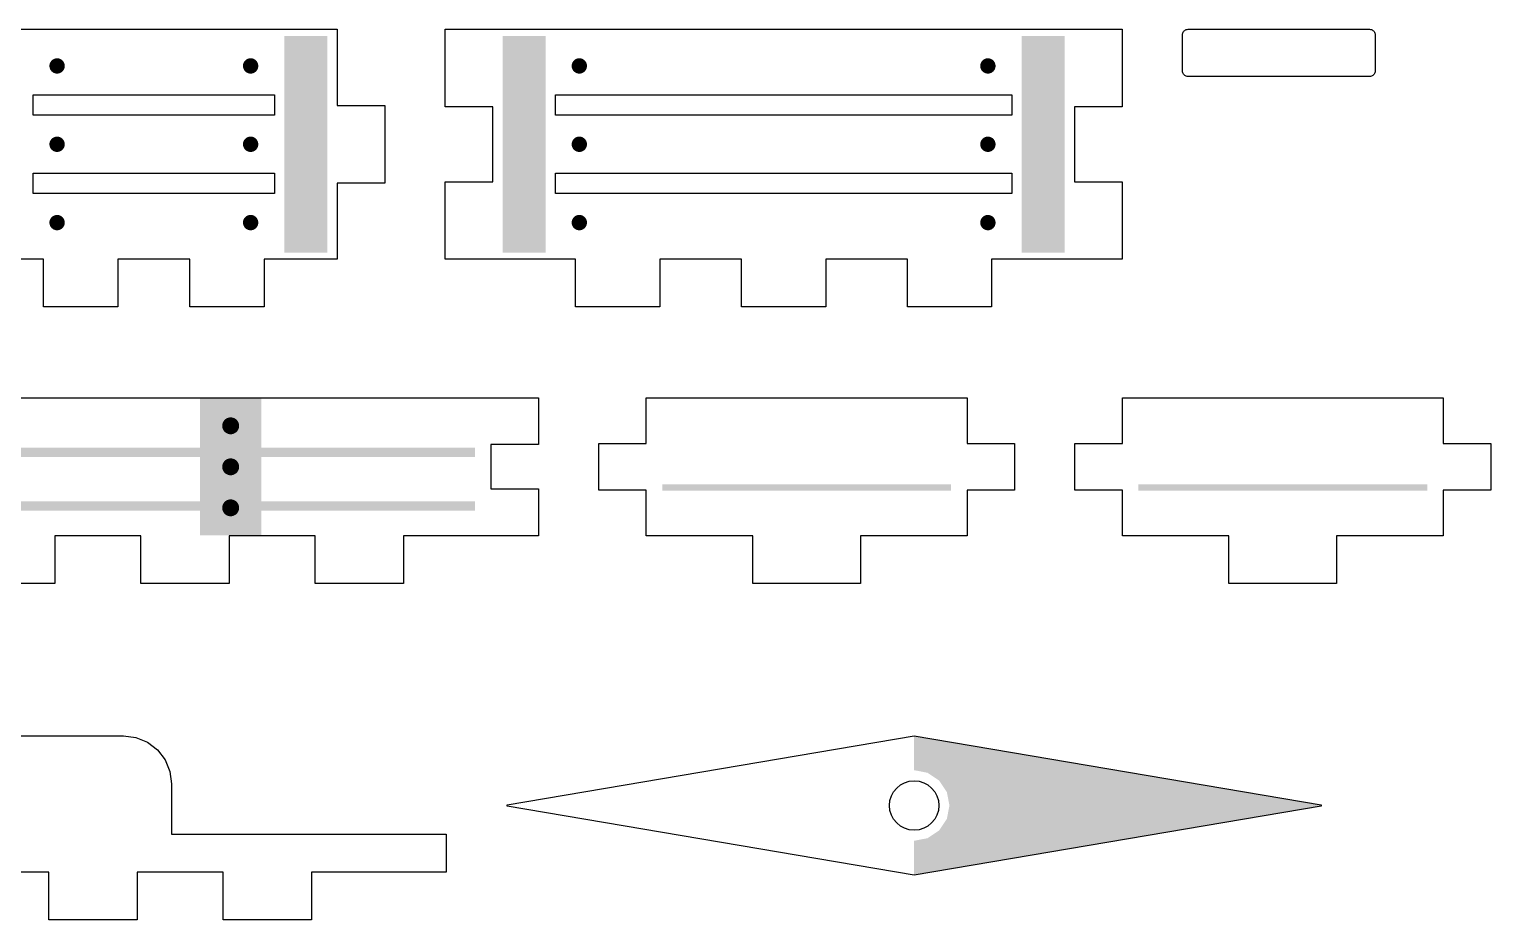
# Model space of a CAD drawing. Header units: millimetres. Extents: x 6 to 594, y 82 to 394.
# Drawn here: x 496.9 to 592, y 97.9 to 155.8 of the extents above; entities that cross this region are included whole.
import ezdxf

# ---------------------------------------------------------------- set-up
doc = ezdxf.new("R2010")
doc.units = ezdxf.units.MM
doc.layers.add('CUT', color=1, linetype='Continuous')
doc.layers.add('RASTER', color=7, linetype='Continuous')

msp = doc.modelspace()

# ---------------------------------------------------------------- hatches: boundary and pattern name
at = {"layer": 'RASTER'}
for points in [[(513.5, 155.4), (516.3, 155.4), (516.3, 141.3), (513.5, 141.3)], [(527.7, 155.4), (530.5, 155.4), (530.5, 141.3), (527.7, 141.3)], [(561.5, 155.4), (564.3, 155.4), (564.3, 141.3), (561.5, 141.3)], [(499.2, 153.45), (499.196, 153.385), (499.183, 153.321), (499.162, 153.259), (499.133, 153.2), (499.097, 153.146), (499.054, 153.096), (499.004, 153.053), (498.95, 153.017), (498.891, 152.988), (498.829, 152.967), (498.765, 152.954), (498.7, 152.95), (498.635, 152.954), (498.571, 152.967), (498.509, 152.988), (498.45, 153.017), (498.396, 153.053), (498.346, 153.096), (498.303, 153.146), (498.267, 153.2), (498.238, 153.259), (498.217, 153.321), (498.204, 153.385), (498.2, 153.45), (498.204, 153.515), (498.217, 153.579), (498.238, 153.641), (498.267, 153.7), (498.303, 153.754), (498.346, 153.804), (498.396, 153.847), (498.45, 153.883), (498.509, 153.912), (498.571, 153.933), (498.635, 153.946), (498.7, 153.95), (498.765, 153.946), (498.829, 153.933), (498.891, 153.912), (498.95, 153.883), (499.004, 153.847), (499.054, 153.804), (499.097, 153.754), (499.133, 153.7), (499.162, 153.641), (499.183, 153.579), (499.196, 153.515)], [(511.8, 153.45), (511.796, 153.385), (511.783, 153.321), (511.762, 153.259), (511.733, 153.2), (511.697, 153.146), (511.654, 153.096), (511.604, 153.053), (511.55, 153.017), (511.491, 152.988), (511.429, 152.967), (511.365, 152.954), (511.3, 152.95), (511.235, 152.954), (511.171, 152.967), (511.109, 152.988), (511.05, 153.017), (510.996, 153.053), (510.946, 153.096), (510.903, 153.146), (510.867, 153.2), (510.838, 153.259), (510.817, 153.321), (510.804, 153.385), (510.8, 153.45), (510.804, 153.515), (510.817, 153.579), (510.838, 153.641), (510.867, 153.7), (510.903, 153.754), (510.946, 153.804), (510.996, 153.847), (511.05, 153.883), (511.109, 153.912), (511.171, 153.933), (511.235, 153.946), (511.3, 153.95), (511.365, 153.946), (511.429, 153.933), (511.491, 153.912), (511.55, 153.883), (511.604, 153.847), (511.654, 153.804), (511.697, 153.754), (511.733, 153.7), (511.762, 153.641), (511.783, 153.579), (511.796, 153.515)], [(533.2, 153.45), (533.196, 153.385), (533.183, 153.321), (533.162, 153.259), (533.133, 153.2), (533.097, 153.146), (533.054, 153.096), (533.004, 153.053), (532.95, 153.017), (532.891, 152.988), (532.829, 152.967), (532.765, 152.954), (532.7, 152.95), (532.635, 152.954), (532.571, 152.967), (532.509, 152.988), (532.45, 153.017), (532.396, 153.053), (532.346, 153.096), (532.303, 153.146), (532.267, 153.2), (532.238, 153.259), (532.217, 153.321), (532.204, 153.385), (532.2, 153.45), (532.204, 153.515), (532.217, 153.579), (532.238, 153.641), (532.267, 153.7), (532.303, 153.754), (532.346, 153.804), (532.396, 153.847), (532.45, 153.883), (532.509, 153.912), (532.571, 153.933), (532.635, 153.946), (532.7, 153.95), (532.765, 153.946), (532.829, 153.933), (532.891, 153.912), (532.95, 153.883), (533.004, 153.847), (533.054, 153.804), (533.097, 153.754), (533.133, 153.7), (533.162, 153.641), (533.183, 153.579), (533.196, 153.515)], [(559.8, 153.45), (559.796, 153.385), (559.783, 153.321), (559.762, 153.259), (559.733, 153.2), (559.697, 153.146), (559.654, 153.096), (559.604, 153.053), (559.55, 153.017), (559.491, 152.988), (559.429, 152.967), (559.365, 152.954), (559.3, 152.95), (559.235, 152.954), (559.171, 152.967), (559.109, 152.988), (559.05, 153.017), (558.996, 153.053), (558.946, 153.096), (558.903, 153.146), (558.867, 153.2), (558.838, 153.259), (558.817, 153.321), (558.804, 153.385), (558.8, 153.45), (558.804, 153.515), (558.817, 153.579), (558.838, 153.641), (558.867, 153.7), (558.903, 153.754), (558.946, 153.804), (558.996, 153.847), (559.05, 153.883), (559.109, 153.912), (559.171, 153.933), (559.235, 153.946), (559.3, 153.95), (559.365, 153.946), (559.429, 153.933), (559.491, 153.912), (559.55, 153.883), (559.604, 153.847), (559.654, 153.804), (559.697, 153.754), (559.733, 153.7), (559.762, 153.641), (559.783, 153.579), (559.796, 153.515)], [(499.2, 148.35), (499.196, 148.285), (499.183, 148.221), (499.162, 148.159), (499.133, 148.1), (499.097, 148.046), (499.054, 147.996), (499.004, 147.953), (498.95, 147.917), (498.891, 147.888), (498.829, 147.867), (498.765, 147.854), (498.7, 147.85), (498.635, 147.854), (498.571, 147.867), (498.509, 147.888), (498.45, 147.917), (498.396, 147.953), (498.346, 147.996), (498.303, 148.046), (498.267, 148.1), (498.238, 148.159), (498.217, 148.221), (498.204, 148.285), (498.2, 148.35), (498.204, 148.415), (498.217, 148.479), (498.238, 148.541), (498.267, 148.6), (498.303, 148.654), (498.346, 148.704), (498.396, 148.747), (498.45, 148.783), (498.509, 148.812), (498.571, 148.833), (498.635, 148.846), (498.7, 148.85), (498.765, 148.846), (498.829, 148.833), (498.891, 148.812), (498.95, 148.783), (499.004, 148.747), (499.054, 148.704), (499.097, 148.654), (499.133, 148.6), (499.162, 148.541), (499.183, 148.479), (499.196, 148.415)], [(511.8, 148.35), (511.796, 148.285), (511.783, 148.221), (511.762, 148.159), (511.733, 148.1), (511.697, 148.046), (511.654, 147.996), (511.604, 147.953), (511.55, 147.917), (511.491, 147.888), (511.429, 147.867), (511.365, 147.854), (511.3, 147.85), (511.235, 147.854), (511.171, 147.867), (511.109, 147.888), (511.05, 147.917), (510.996, 147.953), (510.946, 147.996), (510.903, 148.046), (510.867, 148.1), (510.838, 148.159), (510.817, 148.221), (510.804, 148.285), (510.8, 148.35), (510.804, 148.415), (510.817, 148.479), (510.838, 148.541), (510.867, 148.6), (510.903, 148.654), (510.946, 148.704), (510.996, 148.747), (511.05, 148.783), (511.109, 148.812), (511.171, 148.833), (511.235, 148.846), (511.3, 148.85), (511.365, 148.846), (511.429, 148.833), (511.491, 148.812), (511.55, 148.783), (511.604, 148.747), (511.654, 148.704), (511.697, 148.654), (511.733, 148.6), (511.762, 148.541), (511.783, 148.479), (511.796, 148.415)], [(533.2, 148.35), (533.196, 148.285), (533.183, 148.221), (533.162, 148.159), (533.133, 148.1), (533.097, 148.046), (533.054, 147.996), (533.004, 147.953), (532.95, 147.917), (532.891, 147.888), (532.829, 147.867), (532.765, 147.854), (532.7, 147.85), (532.635, 147.854), (532.571, 147.867), (532.509, 147.888), (532.45, 147.917), (532.396, 147.953), (532.346, 147.996), (532.303, 148.046), (532.267, 148.1), (532.238, 148.159), (532.217, 148.221), (532.204, 148.285), (532.2, 148.35), (532.204, 148.415), (532.217, 148.479), (532.238, 148.541), (532.267, 148.6), (532.303, 148.654), (532.346, 148.704), (532.396, 148.747), (532.45, 148.783), (532.509, 148.812), (532.571, 148.833), (532.635, 148.846), (532.7, 148.85), (532.765, 148.846), (532.829, 148.833), (532.891, 148.812), (532.95, 148.783), (533.004, 148.747), (533.054, 148.704), (533.097, 148.654), (533.133, 148.6), (533.162, 148.541), (533.183, 148.479), (533.196, 148.415)], [(559.8, 148.35), (559.796, 148.285), (559.783, 148.221), (559.762, 148.159), (559.733, 148.1), (559.697, 148.046), (559.654, 147.996), (559.604, 147.953), (559.55, 147.917), (559.491, 147.888), (559.429, 147.867), (559.365, 147.854), (559.3, 147.85), (559.235, 147.854), (559.171, 147.867), (559.109, 147.888), (559.05, 147.917), (558.996, 147.953), (558.946, 147.996), (558.903, 148.046), (558.867, 148.1), (558.838, 148.159), (558.817, 148.221), (558.804, 148.285), (558.8, 148.35), (558.804, 148.415), (558.817, 148.479), (558.838, 148.541), (558.867, 148.6), (558.903, 148.654), (558.946, 148.704), (558.996, 148.747), (559.05, 148.783), (559.109, 148.812), (559.171, 148.833), (559.235, 148.846), (559.3, 148.85), (559.365, 148.846), (559.429, 148.833), (559.491, 148.812), (559.55, 148.783), (559.604, 148.747), (559.654, 148.704), (559.697, 148.654), (559.733, 148.6), (559.762, 148.541), (559.783, 148.479), (559.796, 148.415)], [(499.2, 143.25), (499.196, 143.185), (499.183, 143.121), (499.162, 143.059), (499.133, 143), (499.097, 142.946), (499.054, 142.896), (499.004, 142.853), (498.95, 142.817), (498.891, 142.788), (498.829, 142.767), (498.765, 142.754), (498.7, 142.75), (498.635, 142.754), (498.571, 142.767), (498.509, 142.788), (498.45, 142.817), (498.396, 142.853), (498.346, 142.896), (498.303, 142.946), (498.267, 143), (498.238, 143.059), (498.217, 143.121), (498.204, 143.185), (498.2, 143.25), (498.204, 143.315), (498.217, 143.379), (498.238, 143.441), (498.267, 143.5), (498.303, 143.554), (498.346, 143.604), (498.396, 143.647), (498.45, 143.683), (498.509, 143.712), (498.571, 143.733), (498.635, 143.746), (498.7, 143.75), (498.765, 143.746), (498.829, 143.733), (498.891, 143.712), (498.95, 143.683), (499.004, 143.647), (499.054, 143.604), (499.097, 143.554), (499.133, 143.5), (499.162, 143.441), (499.183, 143.379), (499.196, 143.315)], [(511.8, 143.25), (511.796, 143.185), (511.783, 143.121), (511.762, 143.059), (511.733, 143), (511.697, 142.946), (511.654, 142.896), (511.604, 142.853), (511.55, 142.817), (511.491, 142.788), (511.429, 142.767), (511.365, 142.754), (511.3, 142.75), (511.235, 142.754), (511.171, 142.767), (511.109, 142.788), (511.05, 142.817), (510.996, 142.853), (510.946, 142.896), (510.903, 142.946), (510.867, 143), (510.838, 143.059), (510.817, 143.121), (510.804, 143.185), (510.8, 143.25), (510.804, 143.315), (510.817, 143.379), (510.838, 143.441), (510.867, 143.5), (510.903, 143.554), (510.946, 143.604), (510.996, 143.647), (511.05, 143.683), (511.109, 143.712), (511.171, 143.733), (511.235, 143.746), (511.3, 143.75), (511.365, 143.746), (511.429, 143.733), (511.491, 143.712), (511.55, 143.683), (511.604, 143.647), (511.654, 143.604), (511.697, 143.554), (511.733, 143.5), (511.762, 143.441), (511.783, 143.379), (511.796, 143.315)], [(533.2, 143.25), (533.196, 143.185), (533.183, 143.121), (533.162, 143.059), (533.133, 143), (533.097, 142.946), (533.054, 142.896), (533.004, 142.853), (532.95, 142.817), (532.891, 142.788), (532.829, 142.767), (532.765, 142.754), (532.7, 142.75), (532.635, 142.754), (532.571, 142.767), (532.509, 142.788), (532.45, 142.817), (532.396, 142.853), (532.346, 142.896), (532.303, 142.946), (532.267, 143), (532.238, 143.059), (532.217, 143.121), (532.204, 143.185), (532.2, 143.25), (532.204, 143.315), (532.217, 143.379), (532.238, 143.441), (532.267, 143.5), (532.303, 143.554), (532.346, 143.604), (532.396, 143.647), (532.45, 143.683), (532.509, 143.712), (532.571, 143.733), (532.635, 143.746), (532.7, 143.75), (532.765, 143.746), (532.829, 143.733), (532.891, 143.712), (532.95, 143.683), (533.004, 143.647), (533.054, 143.604), (533.097, 143.554), (533.133, 143.5), (533.162, 143.441), (533.183, 143.379), (533.196, 143.315)], [(559.8, 143.25), (559.796, 143.185), (559.783, 143.121), (559.762, 143.059), (559.733, 143), (559.697, 142.946), (559.654, 142.896), (559.604, 142.853), (559.55, 142.817), (559.491, 142.788), (559.429, 142.767), (559.365, 142.754), (559.3, 142.75), (559.235, 142.754), (559.171, 142.767), (559.109, 142.788), (559.05, 142.817), (558.996, 142.853), (558.946, 142.896), (558.903, 142.946), (558.867, 143), (558.838, 143.059), (558.817, 143.121), (558.804, 143.185), (558.8, 143.25), (558.804, 143.315), (558.817, 143.379), (558.838, 143.441), (558.867, 143.5), (558.903, 143.554), (558.946, 143.604), (558.996, 143.647), (559.05, 143.683), (559.109, 143.712), (559.171, 143.733), (559.235, 143.746), (559.3, 143.75), (559.365, 143.746), (559.429, 143.733), (559.491, 143.712), (559.55, 143.683), (559.604, 143.647), (559.654, 143.604), (559.697, 143.554), (559.733, 143.5), (559.762, 143.441), (559.783, 143.379), (559.796, 143.315)], [(508, 131.8), (512, 131.8), (512, 122.9), (508, 122.9)], [(510.55, 130.02), (510.545, 129.948), (510.531, 129.878), (510.508, 129.81), (510.476, 129.745), (510.436, 129.685), (510.389, 129.631), (510.335, 129.584), (510.275, 129.544), (510.21, 129.512), (510.142, 129.489), (510.072, 129.475), (510, 129.47), (509.928, 129.475), (509.858, 129.489), (509.79, 129.512), (509.725, 129.544), (509.665, 129.584), (509.611, 129.631), (509.564, 129.685), (509.524, 129.745), (509.492, 129.81), (509.469, 129.878), (509.455, 129.948), (509.45, 130.02), (509.455, 130.092), (509.469, 130.162), (509.492, 130.23), (509.524, 130.295), (509.564, 130.355), (509.611, 130.409), (509.665, 130.456), (509.725, 130.496), (509.79, 130.528), (509.858, 130.551), (509.928, 130.565), (510, 130.57), (510.072, 130.565), (510.142, 130.551), (510.21, 130.528), (510.275, 130.496), (510.335, 130.456), (510.389, 130.409), (510.436, 130.355), (510.476, 130.295), (510.508, 130.23), (510.531, 130.162), (510.545, 130.092)], [(454.1, 128.6), (525.9, 128.6), (525.9, 128), (454.1, 128)], [(510.55, 127.35), (510.545, 127.278), (510.531, 127.208), (510.508, 127.14), (510.476, 127.075), (510.436, 127.015), (510.389, 126.961), (510.335, 126.914), (510.275, 126.874), (510.21, 126.842), (510.142, 126.819), (510.072, 126.805), (510, 126.8), (509.928, 126.805), (509.858, 126.819), (509.79, 126.842), (509.725, 126.874), (509.665, 126.914), (509.611, 126.961), (509.564, 127.015), (509.524, 127.075), (509.492, 127.14), (509.469, 127.208), (509.455, 127.278), (509.45, 127.35), (509.455, 127.422), (509.469, 127.492), (509.492, 127.56), (509.524, 127.625), (509.564, 127.685), (509.611, 127.739), (509.665, 127.786), (509.725, 127.826), (509.79, 127.858), (509.858, 127.881), (509.928, 127.895), (510, 127.9), (510.072, 127.895), (510.142, 127.881), (510.21, 127.858), (510.275, 127.826), (510.335, 127.786), (510.389, 127.739), (510.436, 127.685), (510.476, 127.625), (510.508, 127.56), (510.531, 127.492), (510.545, 127.422)], [(538.1, 126.2), (556.9, 126.2), (556.9, 125.8), (538.1, 125.8)], [(569.1, 126.2), (587.9, 126.2), (587.9, 125.8), (569.1, 125.8)], [(454.1, 125.1), (525.9, 125.1), (525.9, 124.5), (454.1, 124.5)], [(510.55, 124.68), (510.545, 124.608), (510.531, 124.538), (510.508, 124.47), (510.476, 124.405), (510.436, 124.345), (510.389, 124.291), (510.335, 124.244), (510.275, 124.204), (510.21, 124.172), (510.142, 124.149), (510.072, 124.135), (510, 124.13), (509.928, 124.135), (509.858, 124.149), (509.79, 124.172), (509.725, 124.204), (509.665, 124.244), (509.611, 124.291), (509.564, 124.345), (509.524, 124.405), (509.492, 124.47), (509.469, 124.538), (509.455, 124.608), (509.45, 124.68), (509.455, 124.752), (509.469, 124.822), (509.492, 124.89), (509.524, 124.955), (509.564, 125.015), (509.611, 125.069), (509.665, 125.116), (509.725, 125.156), (509.79, 125.188), (509.858, 125.211), (509.928, 125.225), (510, 125.23), (510.072, 125.225), (510.142, 125.211), (510.21, 125.188), (510.275, 125.156), (510.335, 125.116), (510.389, 125.069), (510.436, 125.015), (510.476, 124.955), (510.508, 124.89), (510.531, 124.822), (510.545, 124.752)], [(581, 105.3), (554.5, 100.8), (554.5, 103), (554.5, 103), (555.38, 103.175), (556.126, 103.674), (556.625, 104.42), (556.8, 105.3), (556.625, 106.18), (556.126, 106.926), (555.38, 107.425), (554.5, 107.6), (554.5, 107.6), (554.5, 109.8)]]:
    msp.add_hatch(color=7, dxfattribs=at).paths.add_polyline_path(points)

# ---------------------------------------------------------------- linework, layer by layer
at = {"layer": 'CUT'}
for points in [[(493.06, 155.84), (516.94, 155.84), (516.94, 150.873), (520.04, 150.873), (520.04, 145.827), (516.94, 145.827), (516.94, 140.86), (512.18, 140.86), (512.18, 137.76), (507.34, 137.76), (507.34, 140.86), (502.66, 140.86), (502.66, 137.76), (497.82, 137.76), (497.82, 140.86), (493.06, 140.86), (493.06, 145.827), (489.96, 145.827), (489.96, 150.873), (493.06, 150.873)], [(527.1, 155.84), (564.9, 155.84), (568.04, 155.84), (568.04, 150.793), (564.94, 150.793), (564.94, 145.907), (568.04, 145.907), (568.04, 140.86), (564.9, 140.86), (559.54, 140.86), (559.54, 137.76), (554.06, 137.76), (554.06, 140.86), (548.74, 140.86), (548.74, 137.76), (543.26, 137.76), (543.26, 140.86), (537.94, 140.86), (537.94, 137.76), (532.46, 137.76), (532.46, 140.86), (527.1, 140.86), (523.96, 140.86), (523.96, 145.907), (527.06, 145.907), (527.06, 150.793), (523.96, 150.793), (523.96, 155.84)], [(571.96, 155.401), (571.963, 155.468), (571.972, 155.53), (571.987, 155.588), (572.009, 155.64), (572.037, 155.687), (572.072, 155.728), (572.113, 155.763), (572.16, 155.791), (572.212, 155.813), (572.27, 155.828), (572.332, 155.837), (572.399, 155.84), (584.081, 155.84), (584.148, 155.837), (584.21, 155.828), (584.268, 155.813), (584.32, 155.791), (584.367, 155.763), (584.408, 155.728), (584.443, 155.687), (584.471, 155.64), (584.493, 155.588), (584.508, 155.53), (584.517, 155.468), (584.52, 155.401), (584.52, 153.199), (584.517, 153.132), (584.508, 153.07), (584.493, 153.012), (584.471, 152.96), (584.443, 152.913), (584.408, 152.872), (584.367, 152.837), (584.32, 152.809), (584.268, 152.787), (584.21, 152.772), (584.148, 152.763), (584.081, 152.76), (572.399, 152.76), (572.332, 152.763), (572.27, 152.772), (572.212, 152.787), (572.16, 152.809), (572.113, 152.837), (572.072, 152.872), (572.037, 152.913), (572.009, 152.96), (571.987, 153.012), (571.972, 153.07), (571.963, 153.132), (571.96, 153.199)], [(497.14, 151.56), (512.86, 151.56), (512.86, 150.24), (497.14, 150.24)], [(531.14, 151.56), (560.86, 151.56), (560.86, 150.24), (531.14, 150.24)], [(497.14, 146.46), (512.86, 146.46), (512.86, 145.14), (497.14, 145.14)], [(531.14, 146.46), (560.86, 146.46), (560.86, 145.14), (531.14, 145.14)], [(537.06, 131.84), (557.94, 131.84), (557.94, 128.873), (561.04, 128.873), (561.04, 125.827), (557.94, 125.827), (557.94, 122.86), (551.007, 122.86), (551.007, 119.76), (543.993, 119.76), (543.993, 122.86), (537.06, 122.86), (537.06, 125.827), (533.96, 125.827), (533.96, 128.873), (537.06, 128.873)], [(568.06, 131.84), (588.94, 131.84), (588.94, 128.873), (592.04, 128.873), (592.04, 125.827), (588.94, 125.827), (588.94, 122.86), (582.007, 122.86), (582.007, 119.76), (574.993, 119.76), (574.993, 122.86), (568.06, 122.86), (568.06, 125.827), (564.96, 125.827), (564.96, 128.873), (568.06, 128.873)], [(581.007, 105.339), (581.007, 105.261), (554.5, 100.759), (527.993, 105.261), (527.993, 105.339), (554.5, 109.841)]]:
    msp.add_lwpolyline(points, close=True, dxfattribs=at)
for points in [[(453.1, 131.84), (526.9, 131.84), (530.04, 131.84), (530.04, 128.793), (526.94, 128.793), (526.94, 125.907), (530.04, 125.907), (530.04, 122.86), (526.9, 122.86), (521.263, 122.86), (521.263, 119.76), (515.506, 119.76), (515.506, 122.86), (509.909, 122.86), (509.909, 119.76), (504.152, 119.76), (504.152, 122.86), (498.555, 122.86), (498.555, 119.76), (492.798, 119.76)], [(494.507, 109.84), (503.013, 109.84), (503.823, 109.733), (504.58, 109.42), (505.231, 108.921), (505.73, 108.27), (506.043, 107.513), (506.15, 106.703), (506.15, 103.44), (506.14, 103.44), (520.9, 103.44), (524.04, 103.44), (524.04, 100.96), (520.9, 100.96), (515.263, 100.96), (515.263, 97.86), (509.506, 97.86), (509.506, 100.96), (503.909, 100.96), (503.909, 97.86), (498.152, 97.86), (498.152, 100.96), (492.555, 100.96)]]:
    msp.add_lwpolyline(points, dxfattribs=at)
msp.add_circle((554.5, 105.3), 1.61, dxfattribs=at)

doc.saveas('drawing.dxf')
